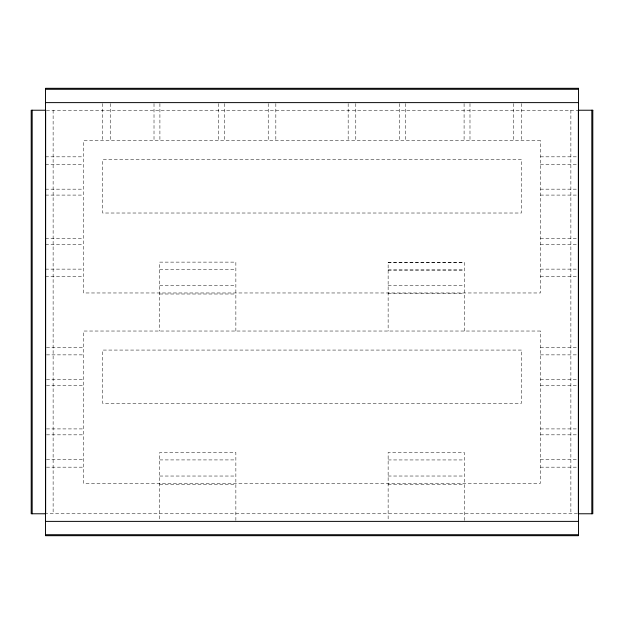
<?xml version="1.0" encoding="UTF-8"?>
<svg xmlns="http://www.w3.org/2000/svg" width="624" height="624" viewBox="0 0 624 624"><rect width="100%" height="100%" fill="white"/><g stroke="black" fill="none" stroke-linecap="round" stroke-linejoin="round"><path stroke-width="0.47" stroke-dasharray="3.12 2.34" d="M46.465 110.23L579.337 110.23M45.513 156.827L83.585 156.827M540.415 156.827L578.487 156.827M45.513 164.44L83.585 164.44M540.415 164.44L578.487 164.44M45.513 189.173L83.585 189.173M540.415 189.166L578.487 189.166M45.513 195.086L83.585 195.086M540.415 195.086L578.487 195.086M45.513 238.485L83.585 238.485M540.415 238.493L578.487 238.493M45.513 244.374L83.585 244.405M540.415 244.405L578.487 244.366M388.136 262.587L464.279 262.587M45.513 269.131L83.585 269.131M540.415 269.131L578.487 269.131M159.721 269.677L235.864 269.677M388.136 269.919L464.279 269.919M388.136 270.122L464.279 270.122M45.513 276.744L83.585 276.744M540.415 276.744L578.487 276.744M159.721 285.652L235.864 285.652M388.136 285.597L464.279 285.597M388.136 293.459L464.279 293.459M159.721 294.005L235.864 294.005M46.465 347.256L83.585 347.256M540.415 347.256L577.535 347.256M46.465 354.869L83.585 354.869M540.415 354.869L577.535 354.869M46.465 379.634L83.585 379.595M540.415 379.626L577.535 379.626M46.465 385.507L83.585 385.507M540.415 385.515L577.535 385.515M46.465 428.914L83.585 428.914M540.415 428.914L577.535 428.914M46.465 434.834L83.585 434.834M540.415 434.827L577.535 434.827M46.465 459.56L83.585 459.56M540.415 459.56L577.535 459.56M159.721 459.919L235.864 459.919M388.136 459.943L464.279 459.943M46.465 467.173L83.585 467.173M540.415 467.173L577.535 467.173M159.721 476.034L235.864 476.034M388.136 476.026L464.279 476.026M388.136 484.544L464.279 484.544M159.721 484.591L235.864 484.591M44.663 513.77L578.362 513.77M570.874 110.23L570.874 513.77M521.383 103.568L521.383 140.689M513.77 103.568L513.77 140.689M469.989 103.568L469.989 140.689M464.279 331.032L464.279 262.298L388.136 262.298L388.136 331.032M464.279 520.432L464.279 452.423L388.136 452.423L388.136 520.432M464.092 103.568L464.092 140.689M405.46 103.568L405.46 140.689M399.563 103.568L399.563 140.689M355.781 103.568L355.781 140.689M348.169 103.568L348.169 140.689M275.831 103.568L275.831 140.689M268.219 103.568L268.219 140.689M235.864 331.032L235.864 262.127L159.721 262.127L159.721 331.032M235.864 520.432L235.864 452.416L159.721 452.416L159.721 520.432M224.437 103.568L224.437 140.689M218.54 103.568L218.54 140.689M159.908 103.568L159.908 140.689M154.011 103.568L154.011 140.689M110.23 103.568L110.23 140.689M102.617 103.568L102.617 140.689M53.126 110.23L53.126 513.77M540.415 140.689L83.585 140.689L83.585 292.968L540.415 292.968L540.415 140.689M521.383 159.721L102.617 159.721L102.617 213.018L521.383 213.018L521.383 159.721M540.415 331.032L83.585 331.032L83.585 483.311L540.415 483.311L540.415 331.032M521.383 350.072L102.617 350.072L102.617 403.369L521.383 403.369L521.383 350.072"/><path stroke-width="0.94" d="M45.513 89.287L578.487 89.287M45.513 102.617L578.487 102.617M45.513 521.383L578.487 521.383M45.513 534.713L578.487 534.713M591.817 110.23L591.817 513.77M32.183 110.23L32.183 513.77M578.487 88.304L45.513 88.304L45.513 535.696L578.487 535.696L578.487 88.304M45.638 110.23L31.2 110.23L31.2 513.77L45.638 513.77L45.638 110.23M592.8 110.23L578.362 110.23L578.362 513.77L592.8 513.77L592.8 110.23"/></g></svg>
